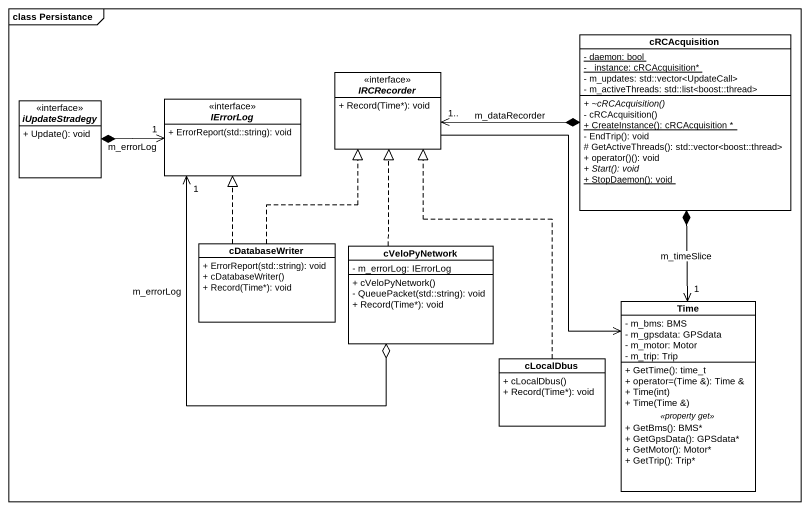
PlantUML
@startuml
mainframe class Persistance
hide circle
hide empty members
skinparam classAttributeIconSize 0
class cRCAcquisition {
  {static} - daemon: bool
  {static} - _instance: cRCAcquisition*
  - m_updates: std::vector<UpdateCall>
  - m_activeThreads: std::list<boost::thread>
  {abstract} + ~cRCAcquisition()
  - cRCAcquisition()
  {static} + CreateInstance(): cRCAcquisition *
  - EndTrip(): void
  # GetActiveThreads(): std::vector<boost::thread>
  + operator()(): void
  {abstract} + Start(): void
  {static} + StopDaemon(): void
}
interface IRCRecorder <<interface>> {
  + Record(Time*): void
}
interface iUpdateStradegy <<interface>> {
  + Update(): void
}
interface IErrorLog <<interface>> {
  + ErrorReport(std::string): void
}
class cDatabaseWriter {
  + ErrorReport(std::string): void
  + cDatabaseWriter()
  + Record(Time*): void
}
class cVeloPyNetwork {
  - m_errorLog: IErrorLog
  + cVeloPyNetwork()
  - QueuePacket(std::string): void
  + Record(Time*): void
}
class Time {
  - m_bms: BMS
  - m_gpsdata: GPSdata
  - m_motor: Motor
  - m_trip: Trip
  --
  + GetTime(): time_t
  + operator=(Time &): Time &
  + Time(int)
  + Time(Time &)
  .. <<property get>> ..
  + GetBms(): BMS*
  + GetGpsData(): GPSdata*
  + GetMotor(): Motor*
  + GetTrip(): Trip*
}
class cLocalDbus {
  + cLocalDbus()
  + Record(Time*): void
}
cRCAcquisition *-left-> "1.." IRCRecorder : m_dataRecorder
cRCAcquisition *--> "1" Time : m_timeSlice
IRCRecorder --> Time
iUpdateStradegy *-right-> "1" IErrorLog : m_errorLog
cDatabaseWriter .up.|> IRCRecorder
cDatabaseWriter .up.|> IErrorLog
cVeloPyNetwork .up.|> IRCRecorder
cVeloPyNetwork o-up-> "1" IErrorLog : m_errorLog
cLocalDbus .up.|> IRCRecorder
@enduml
